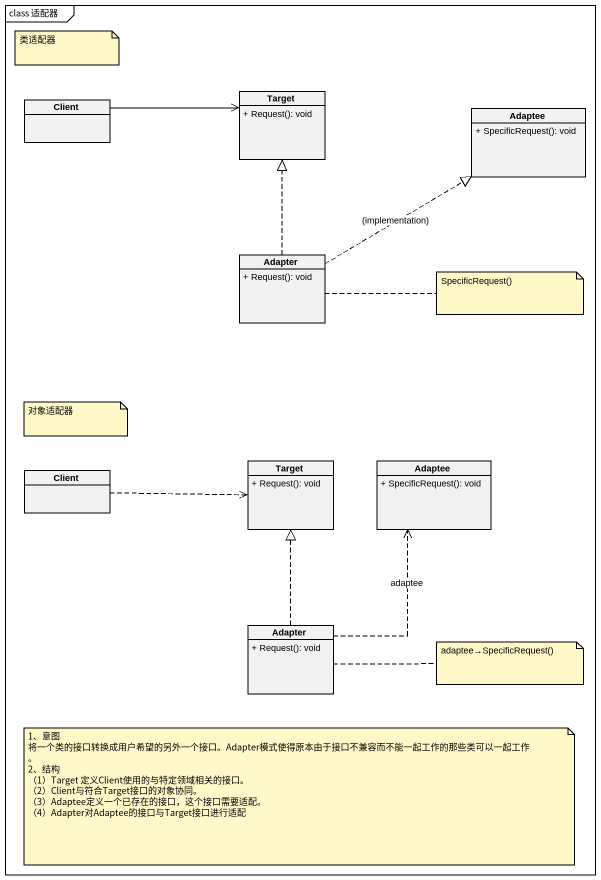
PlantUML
@startuml
mainframe class 适配器
hide circle
hide empty members
skinparam classAttributeIconSize 0
class Target {
  + Request(): void
}
class Client
class Adaptee {
  + SpecificRequest(): void
}
class Adapter {
  + Request(): void
}
class "Client" as Client_2
class "Target" as Target_2 {
  + Request(): void
}
class "Adaptee" as Adaptee_2 {
  + SpecificRequest(): void
}
class "Adapter" as Adapter_2 {
  + Request(): void
}
Client -right-> Target
Adapter .up.|> Target
Adapter .right.|> Adaptee : (implementation)
Client_2 .right.> Target_2
Adapter_2 .up.|> Target_2
Adapter_2 .up.> Adaptee_2 : adaptee
note as N1
  类适配器
end note
note right of Adapter : SpecificRequest()
note as N3
  对象适配器
end note
note right of Adapter_2 : adaptee→SpecificRequest()
note as N5
  1、意图
  将一个类的接口转换成用户希望的另外一个接口。Adapter模式使得原本由于接口不兼容而不能一起工作的那些类可以一起工作。
  2、结构
  （1）Target 定义Client使用的与特定领域相关的接口。
  （2）Client与符合Target接口的对象协同。
  （3）Adaptee定义一个已存在的接口，这个接口需要适配。
  （4）Adapter对Adaptee的接口与Target接口进行适配
end note
@enduml
